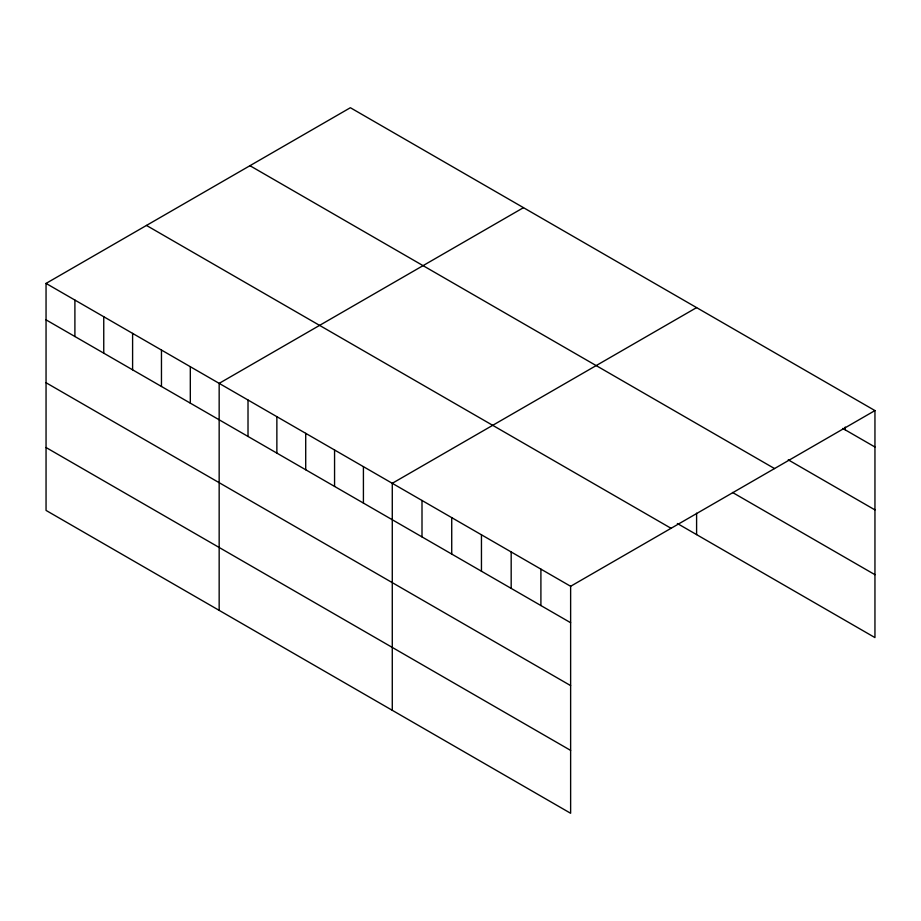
<?xml version="1.0" encoding="UTF-8"?>
<svg xmlns="http://www.w3.org/2000/svg" width="921" height="921" viewBox="0 0 921 921"><rect width="100%" height="100%" fill="white"/><g stroke="black" fill="none" stroke-linecap="round" stroke-linejoin="round"><path stroke-width="1.38" d="M46.05 283.415L570.629 586.286L570.629 813.278L46.05 510.418L46.05 283.415L350.371 107.722L874.95 410.582L874.95 637.585L677.361 523.508M523.485 207.662L219.163 383.366L219.163 610.358M696.598 307.614L392.277 483.306L392.277 710.31M570.629 586.286L874.95 410.582M842.75 428.426L874.95 447.007M788.249 459.844L874.95 509.9M249.948 165.699L774.526 468.559M732.517 492.459L874.95 574.692M146.474 225.438L671.052 528.297M46.05 319.852L570.629 622.711M46.05 382.733L570.629 685.604M46.05 447.525L570.629 750.396M845.225 427.045L845.225 429.854M696.598 513.17L696.598 534.606M540.903 569.12L540.903 605.546M511.178 551.955L511.178 588.392M481.453 534.79L481.453 571.227M451.727 517.637L451.727 554.062M422.002 500.471L422.002 536.897M363.415 466.648L363.415 503.085M334.565 449.989L334.565 486.426M305.714 433.331L305.714 469.768M276.864 416.672L276.864 453.109M248.014 400.025L248.014 436.45M190.313 366.708L190.313 403.133M161.463 350.049L161.463 386.475M132.601 333.39L132.601 369.816M103.751 316.732L103.751 353.157M74.9 300.073L74.9 336.51"/></g></svg>
